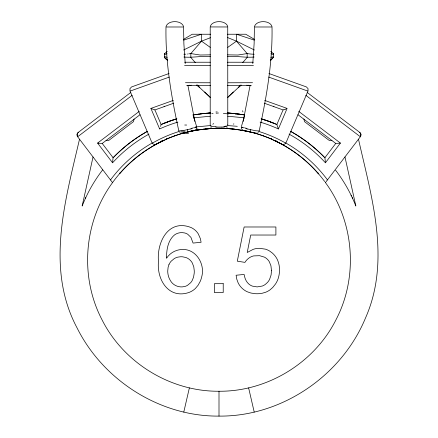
<?xml version="1.0" encoding="UTF-8"?>
<svg xmlns="http://www.w3.org/2000/svg" width="438" height="438" viewBox="0 0 438 438"><rect width="100%" height="100%" fill="white"/><g stroke="black" fill="none" stroke-linecap="round" stroke-linejoin="round"><path stroke-width="0.66" d="M242.696 62.618L247.163 57.493L247.163 53.578L236.476 41.161L236.558 34.241L254.286 40.115M148.958 134.11A145.898 144.77 52.8 0 0 115.063 160.138L112.571 162.783L113.053 157.872M273.383 57.493C273.575 55.993 271.489 60.778 270.273 60.159L273.383 57.493L273.383 53.578L270.728 51.509M167.108 57.312C164.047 55.883 163.193 58.019 167.727 60.126L164.617 57.493L164.907 56.814M252.797 63.598L254.128 43.614L254.429 26.992L272.009 26.992C272.66 62.087 266.627 96.765 259.181 130.924M210.213 125.246L210.207 26.992L211.247 26.937L227.738 26.975L227.787 125.306L227.563 124.918M250.098 85.339L243.167 121.414M161.124 124.644L160.554 126.429M254.445 26.543C256.422 19.989 269.989 20 271.993 26.543M210.224 26.543C212.222 19.995 225.778 19.995 227.776 26.543M166.007 26.543C168.011 20 181.578 19.989 183.555 26.543M79.513 139.207C65.278 200.549 45.273 268.28 77.033 327.848C103.248 380.452 159.952 416.637 219 416.1C281.738 416.73 341.662 375.733 365.506 317.983C391.09 260.227 371.588 197.346 358.487 139.207M93.026 156.979L82.147 206.052C87.222 193.103 94.148 180.889 102.651 169.884M134.099 119.005L133.497 121.633L108.755 140.439L106.062 140.319M183.785 412.065L189.375 387.882M250.722 129.692L250.098 131.849L248.91 131.63M241.382 126.615L244.623 115.55M120.017 172.818L119.623 173.629L121.26 171.811M263.282 135.857L263.386 135.572M268.379 121.594L268.51 121.227L276.876 124.507A146.215 145.4 19.7 0 0 261.114 118.802M273.745 106.587L273.892 106.171M173.349 100.395L150.896 108.421L159.624 128.892M168.964 264.612L168.11 267.279L167.727 271.034A18.697 18.697 0 0 0 169.539 279.061L171.094 281.678A12.768 12.768 0 0 0 174.521 284.908A13.009 13.009 0 0 0 182.153 286.895L184.71 286.501A11.191 11.191 0 0 0 187.59 285.286L190.596 282.762A13.08 13.08 0 0 0 192.2 280.501L193.563 277.15L194.209 273.224A25.82 25.82 0 0 0 194.253 270.64L193.76 266.758L192.227 262.844A12.384 12.384 0 0 0 191.083 261.196A12.729 12.729 0 0 0 189.703 259.767L189.205 259.351A11.585 11.585 0 0 0 185.86 257.5L182.591 256.81A16.266 16.266 0 0 0 180.467 256.761L177.823 257.133A12.478 12.478 0 0 0 174.247 258.612L171.165 261.196A12.85 12.85 0 0 0 168.964 264.612M308.002 90.973L308.04 88.646L306.397 86.916L268.888 73.502M276.871 124.523L283.068 109.922L264.273 103.204M260.112 122.093A143.089 142.251 19.7 0 1 275.54 127.682L278.393 128.936L287.104 108.421L264.651 100.395M286.08 142.585L307.941 91.115L268.686 77.083M273.257 54.104L273.383 53.578L273.093 54.35M85.372 198.458L85.76 197.626M250.093 131.86L250.416 131.991M112.528 182.624C83.729 221.628 79.486 276.739 101.972 319.691C123.626 362.932 170.65 391.676 219 391.243C267.35 391.676 314.375 362.932 336.028 319.691C358.514 276.739 354.271 221.628 325.472 182.624M227.273 126.998L226.802 127.557M271.39 138.966L271.779 138.994M290.586 131.34A148.301 147.655 -52.8 0 1 324.87 157.746L335.749 143.44L298.021 114.751M289.042 134.11A145.898 144.77 -52.8 0 1 322.937 160.138L325.429 162.783L340.414 143.078L298.743 111.394M240.265 85.016L238.168 87.715L241.278 85.049M210.459 37.701L201.524 41.161L190.837 53.578L188.701 53.879M166.971 138.643L165.975 139.339A131.581 131.581 0 0 1 183.686 133.01L184.212 132.867M227.503 97.532L233.317 91.975M227.722 97.493L240.654 85.388M130.82 92.434L78.221 132.424L77.083 134.247L77.614 136.711L112.511 182.602L113.294 181.562A133.338 132.26 52.8 0 1 157.499 143.576L166.413 139.251M167.272 51.509L164.617 53.578L164.617 57.493M257.747 132.955L258.283 132.544M132.161 95.32L77.652 136.76A3.11 3.11 0 0 1 78.249 132.407M112.571 162.783L97.586 143.078L139.257 111.394M139.979 114.751L102.229 143.45L113.13 157.746A148.301 147.655 52.8 0 1 147.414 131.34M227.738 47.37L236.476 41.161L254.462 50.031M183.467 39.431L192.233 34.241L210.744 34.241M227.081 125.98L226.588 126.237M195.655 127.266L195.151 127.518M160.056 142.23L160.434 142.038M183.538 50.031L201.524 41.161L210.262 47.37M160.62 141.945L161.003 141.759M161.189 141.666L161.573 141.479M194.587 130.442L196.191 129.254L196.739 127.321A133.71 132.928 -19.7 0 0 194.981 127.578A6.981 0.465 -15.9 0 1 194.248 127.858M161.764 141.386L162.142 141.206M162.334 141.113L162.909 140.839M194.959 130.3L194.647 130.425M159.607 128.936L162.46 127.682A143.089 142.251 -19.7 0 1 177.888 122.093M155.999 144.233L156.262 144.102A130.727 129.933 -19.7 0 1 194.22 130.54L194.532 130.464M286.671 108.608L286.397 108.723M167.108 53.775L165.027 54.257M173.727 103.204L154.91 109.927L161.129 124.523L169.49 121.227A146.265 145.449 -19.7 0 1 176.782 118.835M285.642 109.04L285.176 109.226M162.728 140.916L161.808 141.129M285.138 109.243L283.216 109.922M155.917 144.266L155.419 144.414L155.857 144.288M270.892 57.312L273.093 56.814M259.093 130.973L255.6 130.754L247.963 129.051M256.235 132.928L254.341 133.021A131.581 131.581 0 0 1 272.025 139.339L271.675 139.158M169.112 73.502L131.603 86.916L129.971 88.607L129.998 90.973M169.314 77.083L130.059 91.115L151.92 142.585M183.714 40.115L201.442 34.241L201.524 41.161M225.877 126.505L224.705 126.806M182.761 133.272L183.96 132.933M272.994 54.257L270.892 53.775M184.584 132.763L185.028 132.643M185.017 132.648L185.329 132.566M183.659 133.021L181.765 132.928M185.29 132.577L185.947 132.402M192.216 128.515L191.291 128.75M185.832 132.435L186.177 132.342M186.09 132.364L187.847 131.926M186.878 132.167L187.229 132.079M187.765 131.947L188.428 131.783M188.072 131.975L193.213 130.836M188.165 131.849L188.636 131.734M188.559 131.756L189.09 131.63M190.037 129.051L182.4 130.754L178.896 130.967M188.822 131.69L190.13 131.389M189.221 131.597L189.676 131.493M190.021 131.416L190.831 131.236M190.738 131.252L191.045 131.186M190.968 131.203L191.505 131.088M191.439 131.104L191.751 131.039M192.063 130.967L192.802 130.82M192.742 130.831L193.476 130.683M193.673 130.748L194.149 130.655M194.636 130.562L196.41 130.239M193.853 118.298L194.165 118.244M196.547 130.217L197.456 130.059M193.848 114.909L194.932 114.729M197.034 130.13L197.598 130.037M194.609 114.783L197.845 114.274M197.423 130.064L197.724 130.015M155.266 144.441L153.585 144.244L152.26 143.188A133.71 132.928 -19.7 0 1 179.421 131.378M195.304 114.668L195.939 114.564M197.894 129.987L199.706 129.708M198.129 129.949L198.759 129.851M196.071 114.542L197.259 114.362M193.706 117.817L210.196 116.245M195.485 126.982L210.18 125.575M197.084 114.389L202.449 113.677M197.691 114.296L198.255 114.214M198.124 114.236L200.319 113.935M203.916 129.15L192.78 130.924A3.11 2.831 78.5 0 1 191.061 130.688M340.414 143.078L335.897 143.483M198.688 114.154L199.148 114.088M201.25 129.489L199.514 129.736L201.754 129.418M201.71 129.424L202.772 129.287M200.451 113.918L201.349 113.809M102.092 143.483L98.205 143.16M200.67 113.891L200.998 113.853M201.223 113.825L201.507 113.787M203.254 129.232L210.662 128.548M201.71 113.765L202.334 113.694M201.792 113.754L205.69 113.349M203.697 129.177L211.258 128.509M202.389 113.688L202.838 113.634M202.909 113.628L204.612 113.447M204.946 129.035L205.389 128.991M205.203 129.007L205.937 128.936M203.867 113.524L206.407 113.283M187.508 54.011L187.136 54.049M204.19 113.491L204.584 113.453M223.818 126.938L222.915 127.009M205.307 113.382L205.8 113.338M206.692 128.86L208.291 128.717M210.399 54.854L200.078 55.018L190.837 53.578L190.837 57.493L195.304 62.618M205.657 113.354L208.181 113.141M206.221 113.3L207.541 113.19L207.163 113.223M206.648 113.261L207.092 113.228M207.941 113.163L210.629 112.982M208.094 113.152L208.926 113.092M209.15 128.652L213.613 128.394M208.734 113.103L209.145 113.075M208.844 113.097L209.955 113.02M209.517 113.048L210.207 113.009M227.618 56.655C236.498 55.681 245.269 57.92 254.1 57.011M185.553 54.17L185.137 54.192M210.738 128.542L212.03 128.471M211.778 128.482L214.045 128.378M211.707 128.487L213.7 128.389M184.956 54.197L183.905 54.235M331.938 140.319L329.245 140.439L304.503 121.633L303.901 119.005M213.454 128.4L215.146 128.339M214.231 128.367L214.489 128.361A19.332 1.489 0.6 0 0 212.189 128.493M214.346 128.367L217.111 128.296M214.615 128.356L215.053 128.345M214.943 128.345L216.492 128.307A8.306 0.471 0 0 1 217.275 128.29M215.819 128.323L216.153 128.312M221.71 127.058L216.761 127.069M216.301 128.312L218.31 128.285M216.624 128.301L219.832 128.285M217.626 128.29L218.447 128.285M227.672 65.673L253.438 65.618M228.121 82.766L252.54 82.711M218.655 128.285L222.154 128.318M227.311 34.241L245.767 34.241L254.533 39.431M184.694 62.234L210.328 62.234M227.514 62.234L253.306 62.234M186.67 85.541L210.689 85.541M227.393 85.541L251.33 85.541M184.562 65.618L210.328 65.673M185.46 82.711L209.879 82.766M219.279 128.285L219.553 128.285M219.69 128.285L220.434 128.29M220.309 128.29L221.754 128.312M220.588 128.296L220.9 128.296M220.714 128.296L221.053 128.301M183.9 57.011C192.731 57.92 201.502 55.681 210.382 56.655M221.163 128.301L229.78 128.728M222.356 128.329L223.068 128.345M222.542 128.329L222.854 128.339M222.964 128.339L223.254 128.35M223.079 128.345L224.524 128.4M227.798 116.245L243.769 117.74M227.771 125.58L237.303 126.303M224.491 128.4L225.997 128.471M224.628 128.405L227.322 128.548A23.876 2.655 0.2 0 1 229.939 128.706M227.245 112.977L228.565 113.053M226.353 128.487L226.703 128.509M226.649 128.504L226.988 128.526M227.497 112.988L232.359 113.354M228.22 113.031L228.669 113.064M227.322 128.548L227.984 128.591M229.118 113.092L229.972 113.152M229.227 113.103L230.519 113.196M228.313 128.613L233.306 129.062M276.192 141.129L275.141 140.866M230.377 113.185L231.198 113.25M229.463 128.701L231.176 128.849M231.297 113.261L241.792 114.521M230.185 128.761L230.585 128.794M227.601 54.854L237.922 55.018L247.163 53.578A119.136 38.949 39.6 0 0 254.232 54.241M230.99 128.832L231.472 128.876M232.89 113.404L234.149 113.524M233.29 113.442L233.684 113.48M231.751 128.903L232.392 128.969M232.162 128.942L232.835 129.013M234.067 113.519L235.305 113.65M234.576 129.21L232.605 128.991L233.262 129.062A3.11 2.639 -84.9 0 1 232.063 128.548M235.19 113.639L235.901 113.721M233.793 129.117L234.051 129.15M234.264 129.172L233.952 129.139L235.732 129.352M235.863 113.716L236.996 113.853M236.246 113.76L236.586 113.798M234.795 129.237L245.22 130.924M237.237 113.88L236.914 113.842L240.024 114.258M237.555 113.918L237.867 113.962M235.956 129.38L237.237 129.555M238.162 114L238.825 114.088M98.161 143.155L97.718 143.095M239.279 114.148L239.663 114.203M237.445 129.582L238.765 129.779M239.515 114.181L242.258 114.597M240.303 114.296L240.697 114.351M282.734 144.441L284.415 144.244L285.762 143.166A133.71 132.928 19.7 0 0 258.579 131.378M238.934 129.801L239.794 129.938M242.011 114.553L242.532 114.641M242.729 114.674L242.209 114.586L244.448 114.964M242.285 114.597L243.944 114.876M240.248 130.015L241.042 130.146M240.955 130.13L241.234 130.179M243.873 118.249L244.147 118.298M241.71 130.261L249.906 131.964M154.784 109.922L150.896 108.421M244.503 130.677L244.88 130.754M244.798 130.738L245.455 130.869M245.335 130.847L245.888 130.962M245.833 130.951L246.276 131.044M246.463 131.082L247.262 131.252M247.169 131.236L248.023 131.422M243.49 130.469L243.78 130.54A130.727 129.933 19.7 0 1 281.738 144.107L282.368 144.359M247.979 131.416L249.019 131.652M248.171 131.46L248.669 131.575M248.636 131.668L249.961 131.98M250.301 131.958L251.034 132.145M246.709 128.75L245.784 128.515M251.122 132.167L251.91 132.364M251.992 132.386L252.507 132.522M252.43 132.5L252.71 132.577M252.671 132.566L253.328 132.741M253.301 132.73L253.575 132.807M253.728 132.851L255.239 133.272M243.38 130.431L241.787 129.226L241.267 127.261A133.71 132.928 19.7 0 1 243.019 127.578A6.981 0.465 15.9 0 0 243.752 127.858M275.245 140.91L275.666 141.113M227.612 37.575L236.476 41.161M271.587 139.251L280.512 143.549A133.338 132.26 -52.8 0 1 324.706 181.562M242.849 127.518L242.345 127.266M275.858 141.206L276.236 141.386M276.427 141.479L276.811 141.666M211.319 126.193L210.985 126.018M276.997 141.759L278.135 142.323A132.468 131.86 -52.8 0 1 316.734 171.816M271.412 138.983L271.007 138.622M307.18 92.434L359.779 132.424L360.917 134.247L360.386 136.711L325.429 182.553M305.839 95.32L360.348 136.76A3.11 3.11 0 0 0 359.751 132.407M179.717 132.544L180.253 132.955M196.722 85.049L199.832 87.715L197.735 85.016M211.198 127.557L210.727 126.998M196.903 84.972L210.278 97.493M204.683 91.975L210.497 97.532M164.759 54.137L164.907 54.35M316.74 171.811L318.596 173.919L317.983 172.818M335.601 170.218C343.989 181.135 350.827 193.235 355.853 206.052L344.974 156.979M187.902 131.849L187.278 129.692M351.057 195.145L351.457 195.972M352.24 197.626L352.628 198.458M278.393 128.936L276.876 124.655M164.108 106.171L164.255 106.587M169.49 121.227L169.621 121.594M174.614 135.572L174.718 135.857M324.947 157.872L325.429 162.783M193.377 115.55L196.618 126.615M248.625 387.882L254.215 412.065M194.833 121.414L187.902 85.339M178.819 130.924C171.373 96.765 165.34 62.087 165.991 26.992L183.571 26.992L183.872 43.614L185.203 63.598M219 391.26L219 416.084M193.251 114.991A131.822 5.94 -3.3 0 1 192.736 114.959M233.273 124.069A54.246 0.279 -11.7 0 1 233.903 123.938M206.353 129.002A25.924 2.705 -0.5 0 1 211.16 128.619M213.93 128.389A16.244 1.911 0 0 1 224.075 128.383M230.092 128.684A27.517 2.973 0.3 0 1 232.469 128.909M237.982 129.659A54.476 1.09 9 0 1 235.294 129.298M181.261 133.136A143.702 8.47 1.4 0 1 188.543 133.585M180.741 131.017A145.104 8.519 1.3 0 1 185.175 131.269M227.295 128.465A30.813 2.195 -0.6 0 1 230.01 128.668M217.374 128.312A7.183 0.372 0 0 1 220.259 128.307M196.459 129.418A60.789 3.728 -0.5 0 1 197.932 128.947M186.67 125.038A110.119 3.805 1.5 0 1 184.737 125.027M217.199 111.893A46.165 0.761 -5.6 0 1 215.912 112.008M216.137 113.212A115.533 2.365 -3.8 0 1 218.507 112.993M211.751 113.486A120.691 10.895 6 0 1 213.071 113.426M235.343 114.099A3.11 2.759 -83.3 0 1 236.816 113.825M223.364 113.486A57.52 2.617 1.8 0 1 228.576 113.891M242.444 110.743A125.246 14.262 -8.4 0 1 242.882 111.914M163.401 123.554A147.119 147.119 0 0 1 175.676 119.169M262.324 119.169A147.119 147.119 0 0 1 274.599 123.554M161.124 124.507A146.215 145.4 -19.7 0 1 176.886 118.802M110.491 179.947A136.393 135.342 52.8 0 1 152.44 142.865M121.266 171.816A132.468 131.86 52.8 0 1 159.87 142.334M161.748 140.981A3.931 2.639 64 0 1 161.392 141.047M113.113 157.773A148.953 147.852 52.8 0 1 147.168 131.482M250.054 85.547A5.141 5.01 -0.8 0 1 248.16 85.186M189.785 85.18A4.928 4.785 0 0 1 187.946 85.487M191.209 85.175A3.833 3.734 3.5 0 1 189.583 85.465M248.417 85.454A3.827 3.718 0 0 1 246.797 85.158M193.059 127.901A13.069 0.624 -13.7 0 1 193.53 127.814M196.005 127.08A16.036 0.312 -25.5 0 1 195.945 127.129M192.506 128.038A6.411 0.526 -14.7 0 1 191.05 128.476M191.494 128.756A10.162 0.794 -12.3 0 1 190.169 129.073M216.843 126.976A9.658 1.911 -1.3 0 1 215.447 126.938M215.573 126.768A7.117 1.818 -2.4 0 1 211.499 126.155M210.716 125.941A10.238 0.947 17.4 0 1 210.344 125.635M210.328 125.624A17.285 1.566 17.5 0 1 210.93 125.586M212.78 124.217A13.03 1.057 -25.4 0 1 213.749 123.642M226.063 125.936A14.372 1.188 -21.7 0 1 224.426 126.823M226.32 126.232A6.515 1.215 -6 0 1 225.581 126.483M224.76 126.834A6.291 2.36 6.3 0 1 223.862 126.971M223.046 127.086A10.019 2.228 1.7 0 1 221.803 127.14M244.47 127.814A13.069 0.624 13.7 0 1 244.941 127.901M242.055 127.129A16.036 0.312 25.5 0 1 241.995 127.08M246.95 128.476A6.411 0.526 14.7 0 1 245.494 128.038M247.831 129.073A10.162 0.794 12.3 0 1 246.506 128.756M285.56 142.865A136.393 135.342 -52.8 0 1 327.509 179.947M276.608 141.047A3.931 2.628 -64 0 1 276.252 140.981M290.832 131.482A148.953 147.852 -52.8 0 1 324.886 157.773M261.218 118.835A146.265 145.449 19.7 0 1 268.51 121.227M164.611 53.666L164.737 54.093L164.628 53.66M166.539 257.084L166.522 258.31C168.937 254.533 172.671 251.626 176.985 250.355A19.206 19.206 0 0 1 181.507 249.54C195.835 248.204 205.51 264.207 201.639 277.073A24.944 24.944 0 0 1 200.248 281.305L198.14 285.187L195.457 288.39A18.593 18.593 0 0 1 192.211 290.887A19.162 19.162 0 0 1 188.499 292.628C168.416 299.061 156.618 279.444 158.479 261.464C156.612 242.088 168.504 218.699 190.963 227.492A16.699 16.699 0 0 1 195.113 230.164A16.644 16.644 0 0 1 198.299 233.919L200.358 238.617L201.102 242.269L193.059 243.074L190.913 237.352L187.743 234.264A10.463 10.463 0 0 0 184.677 232.956L182.389 232.633A13.567 13.567 0 0 0 180.823 232.649A12.302 12.302 0 0 0 174.718 234.779C168.11 240.062 166.621 249.107 166.539 257.084M271.478 270.635L271.089 274.949L269.584 279.384A14.438 14.438 0 0 1 267.476 282.45L265.329 284.399A12.614 12.614 0 0 1 262.242 286.052L257.161 286.906L252.408 286.123A11.547 11.547 0 0 1 248.97 284.158C246.063 281.776 244.683 278.059 244.136 274.44L236.093 275.245L236.794 279.225L238.108 282.789A18.659 18.659 0 0 0 241.212 287.361A19.595 19.595 0 0 0 242.548 288.68A18.779 18.779 0 0 0 247.246 291.768L250.897 293.033L254.954 293.663A29.499 29.499 0 0 0 258.48 293.712L262.296 293.236L265.795 292.19A19.387 19.387 0 0 0 269.95 289.907L272.693 287.531L275.551 283.939A23.619 23.619 0 0 0 278.53 277.418C280.024 271.839 279.931 265.702 277.681 260.331A19.913 19.913 0 0 0 275.069 255.934L274.412 255.135A21.916 21.916 0 0 0 272.212 252.945L269.813 251.166A18.297 18.297 0 0 0 265.406 249.151L259.433 248.302A19.173 19.173 0 0 0 253.186 249.348L247.229 252.491L250.706 235.031L275.902 235.031L275.902 226.988L244.136 226.988L237.297 261.168L244.941 262.378A14.668 14.668 0 0 1 249.874 257.445A12.592 12.592 0 0 1 253.706 255.907L259.57 255.683L264.41 257.122A12.023 12.023 0 0 1 267.185 259.093A12.724 12.724 0 0 1 269.337 261.793L270.941 265.8L271.478 270.635M223.221 283.687L214.374 283.687L214.374 292.535L223.221 292.535L223.221 283.687"/></g></svg>
